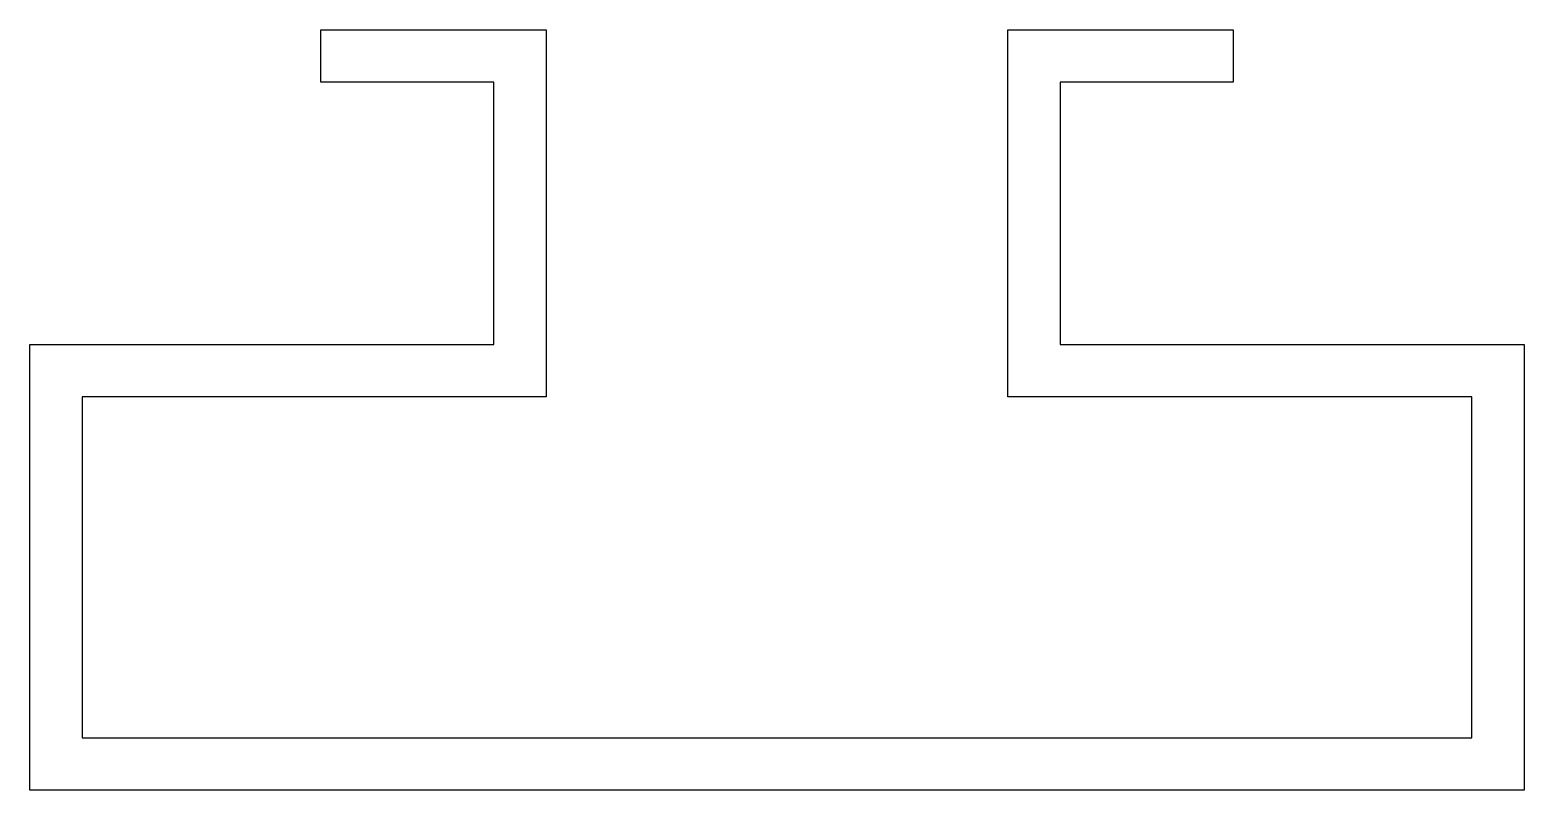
# Model space of a CAD drawing. Extents: x 2805.1 to 2833.6, y 1495.7 to 1510.2.
import ezdxf

# ---------------------------------------------------------------- set-up
doc = ezdxf.new("R2010")
doc.units = 0
doc.layers.get('0').update_dxf_attribs({"linetype": 'CONTINUOUS'})

msp = doc.modelspace()

# ---------------------------------------------------------------- linework, layer by layer
for p, q in [((2810.631, 1510.204), (2814.931, 1510.204)), ((2810.631, 1509.204), (2810.631, 1510.204)), ((2814.931, 1510.204), (2814.931, 1503.204)), ((2823.731, 1510.204), (2828.031, 1510.204)), ((2823.731, 1503.204), (2823.731, 1510.204)), ((2828.031, 1510.204), (2828.031, 1509.204)), ((2813.931, 1509.204), (2810.631, 1509.204)), ((2813.931, 1504.204), (2813.931, 1509.204)), ((2824.731, 1509.204), (2824.731, 1504.204)), ((2828.031, 1509.204), (2824.731, 1509.204)), ((2805.081, 1504.204), (2813.931, 1504.204)), ((2805.081, 1495.704), (2805.081, 1504.204)), ((2824.731, 1504.204), (2833.581, 1504.204)), ((2833.581, 1504.204), (2833.581, 1495.704)), ((2806.081, 1503.204), (2806.081, 1496.704)), ((2814.931, 1503.204), (2806.081, 1503.204)), ((2832.581, 1503.204), (2823.731, 1503.204)), ((2832.581, 1496.704), (2832.581, 1503.204)), ((2806.081, 1496.704), (2832.581, 1496.704)), ((2833.581, 1495.704), (2805.081, 1495.704))]:
    msp.add_line(p, q)

doc.saveas('drawing.dxf')
